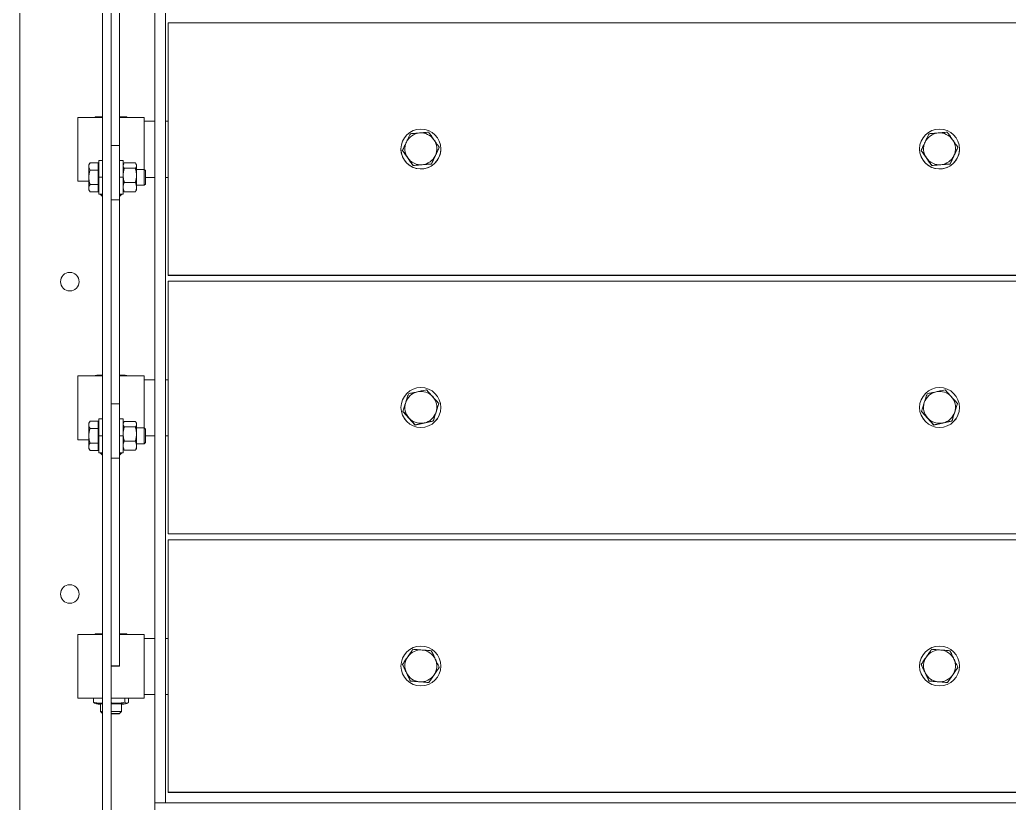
# Model space of a CAD drawing. Header units: millimetres. Extents: x 5983 to 6824, y 1301 to 1895.
# Drawn here: x 6085.5 to 6184.6, y 1701.5 to 1780.1 of the extents above; entities that cross this region are included whole.
import ezdxf

# ---------------------------------------------------------------- set-up
doc = ezdxf.new("R2010")
doc.units = ezdxf.units.MM
doc.linetypes.add('SLD-Sólida', pattern=[0])

msp = doc.modelspace()

# ---------------------------------------------------------------- linework, layer by layer
at = {"linetype": 'SLD-Sólida', "lineweight": 18}
for p, q in [((6085.451, 1820.696), (6085.451, 1686.936)), ((6093.751, 1816.15), (6093.751, 1687.483)), ((6098.998, 1701.543), (6098.998, 1806.09)), ((6100.058, 1701.543), (6100.058, 1806.09)), ((6094.598, 1788.447), (6094.598, 1766.052)), ((6095.445, 1767.483), (6095.445, 1787.975)), ((6100.331, 1779.79), (6100.331, 1754.458)), ((6254.998, 1779.79), (6100.331, 1779.79)), ((6093.751, 1770.29), (6091.265, 1770.29)), ((6091.265, 1763.89), (6091.265, 1770.29)), ((6097.931, 1770.29), (6095.445, 1770.29)), ((6097.931, 1765.07), (6097.931, 1770.29)), ((6098.998, 1769.901), (6097.931, 1769.901)), ((6100.331, 1769.901), (6100.058, 1769.901)), ((6095.445, 1767.483), (6094.598, 1767.483)), ((6095.445, 1762.042), (6095.445, 1767.483)), ((6123.665, 1767.128), (6123.665, 1767.124)), ((6123.824, 1766.971), (6123.824, 1766.981)), ((6124.881, 1765.455), (6123.824, 1766.971)), ((6127.506, 1767.286), (6126.722, 1765.613)), ((6127.506, 1767.286), (6127.506, 1767.296)), ((6127.657, 1766.953), (6127.665, 1767.124)), ((6127.665, 1767.124), (6127.665, 1767.128)), ((6175.665, 1767.128), (6175.665, 1767.124)), ((6175.824, 1766.971), (6175.824, 1766.981)), ((6176.881, 1765.455), (6175.824, 1766.971)), ((6179.506, 1767.286), (6178.722, 1765.613)), ((6179.506, 1767.286), (6179.506, 1767.296)), ((6179.657, 1766.953), (6179.665, 1767.124)), ((6179.665, 1767.124), (6179.665, 1767.128)), ((6092.491, 1765.746), (6092.378, 1765.55)), ((6093.298, 1765.746), (6092.491, 1765.746)), ((6093.298, 1765.014), (6093.298, 1765.746)), ((6093.751, 1765.976), (6093.378, 1765.976)), ((6093.378, 1764.283), (6093.378, 1765.976)), ((6094.598, 1762.514), (6094.598, 1766.052)), ((6095.818, 1765.976), (6095.445, 1765.976)), ((6095.818, 1764.283), (6095.818, 1765.976)), ((6092.378, 1765.55), (6092.378, 1765.38)), ((6092.378, 1765.38), (6092.378, 1764.283)), ((6093.298, 1765.014), (6092.491, 1765.014)), ((6093.365, 1765.443), (6093.298, 1765.51)), ((6093.298, 1763.552), (6093.298, 1765.014)), ((6093.378, 1765.443), (6093.365, 1765.443)), ((6093.365, 1765.443), (6093.365, 1763.123)), ((6095.873, 1765.644), (6095.818, 1765.55)), ((6097.038, 1765.729), (6095.931, 1765.729)), ((6097.038, 1765.198), (6095.931, 1765.198)), ((6097.151, 1765.55), (6097.096, 1765.646)), ((6097.151, 1765.463), (6097.151, 1765.55)), ((6097.151, 1764.475), (6097.151, 1765.463)), ((6097.918, 1765.083), (6097.151, 1765.083)), ((6098.045, 1764.957), (6097.918, 1765.083)), ((6097.918, 1765.083), (6097.918, 1763.483)), ((6098.045, 1764.957), (6098.045, 1763.609)), ((6126.722, 1765.613), (6124.881, 1765.455)), ((6124.881, 1765.455), (6124.881, 1765.466)), ((6126.722, 1765.613), (6126.722, 1765.623)), ((6178.722, 1765.613), (6176.881, 1765.455)), ((6176.881, 1765.455), (6176.881, 1765.466)), ((6178.722, 1765.613), (6178.722, 1765.623)), ((6091.265, 1763.89), (6092.378, 1763.89)), ((6092.378, 1764.283), (6092.378, 1763.186)), ((6093.378, 1762.59), (6093.378, 1764.283)), ((6093.751, 1764.283), (6093.378, 1764.283)), ((6095.818, 1764.283), (6095.445, 1764.283)), ((6095.818, 1762.59), (6095.818, 1764.283)), ((6097.038, 1763.753), (6095.931, 1763.753)), ((6097.151, 1763.295), (6097.151, 1764.475)), ((6098.045, 1764.278), (6098.998, 1764.278)), ((6100.058, 1764.278), (6100.331, 1764.278)), ((6092.378, 1763.186), (6092.378, 1763.016)), ((6092.378, 1763.016), (6092.491, 1762.82)), ((6093.298, 1763.552), (6092.491, 1763.552)), ((6093.298, 1762.82), (6092.491, 1762.82)), ((6093.298, 1762.82), (6093.298, 1763.552)), ((6093.298, 1763.056), (6093.365, 1763.123)), ((6093.365, 1763.123), (6093.378, 1763.123)), ((6095.818, 1763.016), (6095.873, 1762.922)), ((6095.876, 1762.924), (6095.931, 1762.837)), ((6097.038, 1762.837), (6095.931, 1762.837)), ((6097.038, 1762.837), (6097.09, 1762.924)), ((6097.096, 1762.92), (6097.151, 1763.016)), ((6097.151, 1763.483), (6097.918, 1763.483)), ((6097.151, 1763.016), (6097.151, 1763.295)), ((6097.918, 1763.483), (6098.045, 1763.609)), ((6093.378, 1762.59), (6093.751, 1762.59)), ((6093.531, 1762.59), (6093.531, 1762.55)), ((6093.531, 1762.549), (6093.731, 1762.35)), ((6093.751, 1762.351), (6093.737, 1762.351)), ((6093.737, 1762.351), (6093.737, 1762.349)), ((6093.737, 1762.349), (6093.751, 1762.348)), ((6094.598, 1762.514), (6094.598, 1740.119)), ((6095.445, 1762.042), (6094.598, 1762.042)), ((6095.445, 1762.59), (6095.818, 1762.59)), ((6095.465, 1762.35), (6095.445, 1762.351)), ((6095.445, 1762.348), (6095.465, 1762.35)), ((6095.445, 1741.55), (6095.445, 1762.042)), ((6095.465, 1762.35), (6095.665, 1762.549)), ((6095.665, 1762.55), (6095.665, 1762.59)), ((6100.331, 1754.458), (6254.998, 1754.458)), ((6100.331, 1754.45), (6100.331, 1754.458)), ((6100.331, 1754.45), (6254.998, 1754.45)), ((6100.331, 1753.857), (6100.331, 1728.525)), ((6254.998, 1753.857), (6100.331, 1753.857)), ((6093.751, 1744.356), (6091.265, 1744.356)), ((6091.265, 1737.956), (6091.265, 1744.356)), ((6097.931, 1744.356), (6095.445, 1744.356)), ((6097.931, 1739.137), (6097.931, 1744.356)), ((6098.998, 1743.968), (6097.931, 1743.968)), ((6100.331, 1743.968), (6100.058, 1743.968)), ((6095.445, 1741.55), (6094.598, 1741.55)), ((6095.445, 1736.108), (6095.445, 1741.55)), ((6123.665, 1741.195), (6123.665, 1741.191)), ((6127.469, 1741.592), (6126.911, 1739.831)), ((6127.469, 1741.592), (6127.469, 1741.602)), ((6127.665, 1741.191), (6127.665, 1741.195)), ((6175.665, 1741.195), (6175.665, 1741.191)), ((6179.469, 1741.592), (6178.911, 1739.831)), ((6179.469, 1741.592), (6179.469, 1741.602)), ((6179.665, 1741.191), (6179.665, 1741.195)), ((6093.751, 1740.043), (6093.378, 1740.043)), ((6093.378, 1738.35), (6093.378, 1740.043)), ((6094.598, 1736.581), (6094.598, 1740.119)), ((6095.818, 1740.043), (6095.445, 1740.043)), ((6095.818, 1738.35), (6095.818, 1740.043)), ((6123.86, 1740.798), (6123.86, 1740.808)), ((6125.106, 1739.434), (6123.86, 1740.798)), ((6175.86, 1740.798), (6175.86, 1740.808)), ((6177.106, 1739.434), (6175.86, 1740.798)), ((6092.491, 1739.812), (6092.378, 1739.616)), ((6092.378, 1739.616), (6092.378, 1739.447)), ((6092.378, 1739.447), (6092.378, 1738.35)), ((6093.298, 1739.812), (6092.491, 1739.812)), ((6093.298, 1739.081), (6092.491, 1739.081)), ((6093.298, 1739.081), (6093.298, 1739.812)), ((6093.365, 1739.51), (6093.298, 1739.576)), ((6093.298, 1737.618), (6093.298, 1739.081)), ((6093.378, 1739.51), (6093.365, 1739.51)), ((6093.365, 1739.51), (6093.365, 1737.19)), ((6095.873, 1739.711), (6095.818, 1739.616)), ((6097.038, 1739.795), (6095.931, 1739.795)), ((6097.038, 1739.265), (6095.931, 1739.265)), ((6097.151, 1739.616), (6097.096, 1739.712)), ((6097.151, 1739.53), (6097.151, 1739.616)), ((6097.151, 1738.542), (6097.151, 1739.53)), ((6097.918, 1739.15), (6097.151, 1739.15)), ((6098.045, 1739.023), (6097.918, 1739.15)), ((6097.918, 1739.15), (6097.918, 1737.55)), ((6098.045, 1739.023), (6098.045, 1737.676)), ((6126.911, 1739.831), (6125.106, 1739.434)), ((6125.106, 1739.434), (6125.106, 1739.444)), ((6126.911, 1739.831), (6126.911, 1739.841)), ((6178.911, 1739.831), (6177.106, 1739.434)), ((6177.106, 1739.434), (6177.106, 1739.444)), ((6178.911, 1739.831), (6178.911, 1739.841)), ((6092.378, 1738.35), (6092.378, 1737.253)), ((6093.751, 1738.35), (6093.378, 1738.35)), ((6093.378, 1736.656), (6093.378, 1738.35)), ((6095.818, 1738.35), (6095.445, 1738.35)), ((6095.818, 1736.656), (6095.818, 1738.35)), ((6097.151, 1737.362), (6097.151, 1738.542)), ((6098.045, 1738.345), (6098.998, 1738.345)), ((6100.058, 1738.345), (6100.331, 1738.345)), ((6091.265, 1737.956), (6092.378, 1737.956)), ((6092.378, 1737.253), (6092.378, 1737.083)), ((6092.378, 1737.083), (6092.491, 1736.887)), ((6093.298, 1737.618), (6092.491, 1737.618)), ((6093.298, 1736.887), (6093.298, 1737.618)), ((6093.298, 1737.123), (6093.365, 1737.19)), ((6093.365, 1737.19), (6093.378, 1737.19)), ((6095.818, 1737.083), (6095.873, 1736.989)), ((6095.876, 1736.99), (6095.931, 1736.904)), ((6097.038, 1737.819), (6095.931, 1737.819)), ((6097.038, 1736.904), (6097.09, 1736.99)), ((6097.096, 1736.987), (6097.151, 1737.083)), ((6097.151, 1737.55), (6097.918, 1737.55)), ((6097.151, 1737.083), (6097.151, 1737.362)), ((6097.918, 1737.55), (6098.045, 1737.676)), ((6093.298, 1736.887), (6092.491, 1736.887)), ((6093.378, 1736.656), (6093.751, 1736.656)), ((6093.531, 1736.656), (6093.531, 1736.616)), ((6093.531, 1736.616), (6093.731, 1736.416)), ((6093.751, 1736.418), (6093.737, 1736.417)), ((6093.737, 1736.417), (6093.737, 1736.415)), ((6093.737, 1736.415), (6093.751, 1736.414)), ((6094.598, 1736.581), (6094.598, 1687.483)), ((6095.445, 1736.108), (6094.598, 1736.108)), ((6095.445, 1736.656), (6095.818, 1736.656)), ((6095.465, 1736.416), (6095.445, 1736.418)), ((6095.445, 1736.414), (6095.465, 1736.416)), ((6095.445, 1715.266), (6095.445, 1736.108)), ((6095.465, 1736.416), (6095.665, 1736.616)), ((6095.665, 1736.616), (6095.665, 1736.656)), ((6097.038, 1736.904), (6095.931, 1736.904)), ((6100.331, 1728.525), (6254.998, 1728.525)), ((6100.331, 1728.517), (6100.331, 1728.525)), ((6100.331, 1728.517), (6254.998, 1728.517)), ((6100.331, 1727.924), (6100.331, 1702.592)), ((6254.998, 1727.924), (6100.331, 1727.924)), ((6093.751, 1718.423), (6091.265, 1718.423)), ((6091.265, 1712.023), (6091.265, 1718.423)), ((6097.931, 1718.423), (6095.445, 1718.423)), ((6097.931, 1712.023), (6097.931, 1718.423)), ((6098.998, 1718.034), (6097.931, 1718.034)), ((6100.331, 1718.034), (6100.058, 1718.034)), ((6095.445, 1715.266), (6094.598, 1715.266)), ((6095.445, 1715.253), (6094.598, 1715.253)), ((6095.445, 1715.253), (6095.445, 1715.266)), ((6123.665, 1715.261), (6123.665, 1715.258)), ((6123.823, 1715.406), (6123.823, 1715.416)), ((6124.619, 1713.739), (6123.823, 1715.406)), ((6127.665, 1715.258), (6127.665, 1715.261)), ((6175.665, 1715.261), (6175.665, 1715.258)), ((6175.823, 1715.406), (6175.823, 1715.416)), ((6176.619, 1713.739), (6175.823, 1715.406)), ((6179.665, 1715.258), (6179.665, 1715.261)), ((6127.507, 1715.117), (6126.461, 1713.594)), ((6127.507, 1715.117), (6127.507, 1715.127)), ((6179.507, 1715.117), (6178.461, 1713.594)), ((6179.507, 1715.117), (6179.507, 1715.127)), ((6124.619, 1713.739), (6124.619, 1713.749)), ((6126.461, 1713.594), (6124.619, 1713.739)), ((6126.461, 1713.594), (6126.461, 1713.605)), ((6176.619, 1713.739), (6176.619, 1713.749)), ((6178.461, 1713.594), (6176.619, 1713.739)), ((6178.461, 1713.594), (6178.461, 1713.605)), ((6097.931, 1712.412), (6098.998, 1712.412)), ((6100.058, 1712.412), (6100.331, 1712.412)), ((6091.265, 1712.023), (6093.751, 1712.023)), ((6092.855, 1712.023), (6092.855, 1711.62)), ((6092.977, 1711.522), (6093.141, 1711.456)), ((6093.142, 1711.457), (6093.175, 1711.459)), ((6093.155, 1711.454), (6093.142, 1711.457)), ((6093.215, 1711.452), (6093.155, 1711.454)), ((6093.175, 1711.459), (6093.254, 1711.462)), ((6093.32, 1711.45), (6093.215, 1711.452)), ((6093.254, 1711.462), (6093.376, 1711.464)), ((6093.465, 1711.448), (6093.32, 1711.45)), ((6093.376, 1711.464), (6093.538, 1711.466)), ((6093.531, 1711.447), (6093.465, 1711.448)), ((6093.531, 1711.456), (6093.531, 1710.683)), ((6093.538, 1711.466), (6093.733, 1711.467)), ((6093.733, 1711.467), (6093.751, 1711.467)), ((6094.598, 1712.023), (6097.931, 1712.023)), ((6094.598, 1711.47), (6094.719, 1711.47)), ((6094.719, 1711.47), (6094.976, 1711.47)), ((6094.976, 1711.47), (6095.221, 1711.469)), ((6095.221, 1711.469), (6095.447, 1711.467)), ((6095.447, 1711.467), (6095.644, 1711.466)), ((6095.644, 1711.466), (6095.809, 1711.464)), ((6095.665, 1710.683), (6095.665, 1711.456)), ((6095.744, 1711.448), (6095.665, 1711.447)), ((6095.886, 1711.45), (6095.744, 1711.448)), ((6095.809, 1711.464), (6095.934, 1711.462)), ((6095.987, 1711.452), (6095.886, 1711.45)), ((6095.934, 1711.462), (6096.017, 1711.459)), ((6096.044, 1711.454), (6095.987, 1711.452)), ((6095.999, 1712.023), (6095.999, 1711.625)), ((6096.017, 1711.459), (6096.054, 1711.457)), ((6096.054, 1711.457), (6096.044, 1711.454)), ((6096.055, 1711.456), (6096.234, 1711.528)), ((6096.342, 1712.023), (6096.342, 1711.608)), ((6093.531, 1710.683), (6093.731, 1710.483)), ((6093.751, 1710.485), (6093.737, 1710.484)), ((6093.737, 1710.484), (6093.737, 1710.482)), ((6093.737, 1710.482), (6093.751, 1710.481)), ((6094.749, 1710.491), (6094.598, 1710.491)), ((6094.598, 1710.475), (6094.749, 1710.475)), ((6094.941, 1710.49), (6094.749, 1710.491)), ((6094.749, 1710.475), (6094.941, 1710.475)), ((6095.116, 1710.49), (6094.941, 1710.49)), ((6094.941, 1710.475), (6095.116, 1710.476)), ((6095.262, 1710.488), (6095.116, 1710.49)), ((6095.116, 1710.476), (6095.262, 1710.478)), ((6095.373, 1710.487), (6095.262, 1710.488)), ((6095.262, 1710.478), (6095.373, 1710.479)), ((6095.441, 1710.485), (6095.373, 1710.487)), ((6095.373, 1710.479), (6095.441, 1710.481)), ((6095.465, 1710.483), (6095.441, 1710.485)), ((6095.441, 1710.481), (6095.465, 1710.483)), ((6095.465, 1710.483), (6095.665, 1710.683)), ((6100.331, 1702.592), (6254.998, 1702.592)), ((6100.331, 1702.584), (6100.331, 1702.592)), ((6100.331, 1702.584), (6254.998, 1702.584)), ((6256.331, 1701.543), (6098.998, 1701.543)), ((6098.998, 1701.543), (6098.998, 1700.483)), ((6098.998, 1701.543), (6100.058, 1701.543))]:
    msp.add_line(p, q, dxfattribs=at)
for centre, radius in [((6125.665, 1767.128), 2), ((6177.665, 1767.128), 2), ((6090.465, 1753.816), 0.933), ((6125.665, 1741.195), 2), ((6177.665, 1741.195), 2), ((6090.465, 1722.483), 0.933), ((6125.665, 1715.261), 2), ((6177.665, 1715.261), 2)]:
    msp.add_circle(centre, radius, dxfattribs=at)
for centre, radius, start, end in [((6093.635, 1755.16), 15.203, 89.56, 92.3998), ((6095.562, 1755.16), 15.203, 87.6002, 90.44), ((6125.665, 1767.14), 1.6, 94.89363, 154.89276), ((6125.665, 1767.14), 1.6, 34.89621, 94.89459), ((6177.665, 1767.14), 1.6, 94.89363, 154.89276), ((6177.665, 1767.14), 1.6, 34.89621, 94.89459), ((6125.665, 1767.14), 1.6, 154.89338, 214.89587), ((6125.665, 1767.14), 1.6, 334.89338, 34.89587), ((6177.665, 1767.14), 1.6, 154.89338, 214.89587), ((6177.665, 1767.14), 1.6, 334.89338, 34.89587), ((6125.665, 1767.124), 2, 180.0022, 355.09498), ((6177.665, 1767.124), 2, 180.0022, 355.09498), ((6125.665, 1767.14), 1.6, 214.89621, 274.89459), ((6125.665, 1767.14), 1.6, 274.89363, 334.89276), ((6177.665, 1767.14), 1.6, 214.89621, 274.89459), ((6177.665, 1767.14), 1.6, 274.89363, 334.89276), ((6093.702, 1760.426), 2.13, 88.66825, 94.58897), ((6095.484, 1760.073), 2.483, 85.83231, 90.91048), ((6093.635, 1729.226), 15.203, 89.56, 92.3998), ((6095.562, 1729.226), 15.203, 87.6002, 90.44), ((6125.665, 1741.206), 1.6, 102.40148, 162.40125), ((6125.665, 1741.206), 1.6, 42.40442, 102.40236), ((6125.665, 1741.206), 1.6, 342.40204, 42.40433), ((6177.665, 1741.206), 1.6, 102.40148, 162.40125), ((6177.665, 1741.206), 1.6, 42.40442, 102.40236), ((6177.665, 1741.206), 1.6, 342.40204, 42.40433), ((6125.665, 1741.191), 2, 180.002, 359.998), ((6125.665, 1741.206), 1.6, 162.40204, 222.40433), ((6177.665, 1741.191), 2, 180.002, 359.998), ((6177.665, 1741.206), 1.6, 162.40204, 222.40433), ((6125.665, 1741.207), 1.6, 222.40442, 282.40236), ((6125.665, 1741.207), 1.6, 282.40148, 342.40125), ((6177.665, 1741.207), 1.6, 222.40442, 282.40236), ((6177.665, 1741.207), 1.6, 282.40148, 342.40125), ((6093.702, 1734.493), 2.13, 88.66825, 94.58897), ((6095.484, 1734.139), 2.483, 85.83231, 90.91048), ((6093.635, 1703.293), 15.203, 89.56, 92.3998), ((6095.562, 1703.293), 15.203, 87.6002, 90.44), ((6125.665, 1715.273), 1.6, 145.51324, 205.51573), ((6125.665, 1715.273), 1.6, 85.51447, 145.51289), ((6125.665, 1715.273), 1.6, 25.51634, 85.51543), ((6177.665, 1715.273), 1.6, 145.51324, 205.51573), ((6177.665, 1715.273), 1.6, 85.51447, 145.51289), ((6177.665, 1715.273), 1.6, 25.51634, 85.51543), ((6125.665, 1715.258), 2, 180.002, 359.998), ((6125.665, 1715.273), 1.6, 325.51324, 25.51573), ((6177.665, 1715.258), 2, 180.002, 359.998), ((6177.665, 1715.273), 1.6, 325.51324, 25.51573), ((6125.665, 1715.273), 1.6, 205.51634, 265.51543), ((6125.665, 1715.273), 1.6, 265.51447, 325.51289), ((6177.665, 1715.273), 1.6, 205.51634, 265.51543), ((6177.665, 1715.273), 1.6, 265.51447, 325.51289), ((6093.754, 1707.39), 4.072, 90.03037, 93.1268), ((6094.864, 1683.031), 28.436, 88.38671, 90.53602), ((6093.702, 1708.559), 2.13, 88.66825, 94.58897), ((6094.889, 1685.374), 25.321, 88.24412, 90.65796)]:
    msp.add_arc(centre, radius, start, end, dxfattribs=at)
for points, knots in [([(6092.998, 1770.349), (6092.998, 1770.346), (6092.998, 1770.342), (6092.998, 1770.297), (6092.998, 1770.29)], [0, 0, 0, 0, 0.843158, 1, 1, 1, 1]), ([(6093.289, 1770.29), (6093.346, 1770.306), (6093.497, 1770.35), (6093.654, 1770.355), (6093.751, 1770.358)], [0, 0, 0, 0, 0.373753, 1, 1, 1, 1]), ([(6095.445, 1770.357), (6095.575, 1770.352), (6095.737, 1770.345), (6095.895, 1770.299), (6095.927, 1770.29)], [0, 0, 0, 0, 0.797286, 1, 1, 1, 1]), ([(6096.198, 1770.29), (6096.198, 1770.303), (6096.198, 1770.344), (6096.198, 1770.346), (6096.198, 1770.348)], [0, 0, 0, 0, 0.328033, 1, 1, 1, 1]), ([(6125.528, 1768.734), (6125.361, 1768.72), (6125.049, 1768.693), (6124.748, 1768.666), (6124.608, 1768.654)], [0, 0, 0, 0, 0.5352597, 1, 1, 1, 1]), ([(6126.449, 1768.811), (6126.273, 1768.797), (6125.97, 1768.772), (6125.659, 1768.745), (6125.528, 1768.734)], [0, 0, 0, 0, 0.581944, 1, 1, 1, 1]), ([(6126.977, 1768.055), (6126.881, 1768.192), (6126.702, 1768.449), (6126.529, 1768.696), (6126.449, 1768.811)], [0, 0, 0, 0, 0.53526, 1, 1, 1, 1]), ([(6177.528, 1768.734), (6177.361, 1768.72), (6177.049, 1768.693), (6176.748, 1768.666), (6176.608, 1768.654)], [0, 0, 0, 0, 0.53526, 1, 1, 1, 1]), ([(6178.449, 1768.811), (6178.273, 1768.797), (6177.97, 1768.772), (6177.659, 1768.745), (6177.528, 1768.734)], [0, 0, 0, 0, 0.581944, 1, 1, 1, 1]), ([(6178.977, 1768.055), (6178.881, 1768.192), (6178.702, 1768.449), (6178.529, 1768.696), (6178.449, 1768.811)], [0, 0, 0, 0, 0.5352597, 1, 1, 1, 1]), ([(6124.216, 1767.819), (6124.145, 1767.667), (6124.012, 1767.383), (6123.884, 1767.109), (6123.824, 1766.981)], [0, 0, 0, 0, 0.53526, 1, 1, 1, 1]), ([(6124.608, 1768.654), (6124.533, 1768.494), (6124.404, 1768.22), (6124.271, 1767.937), (6124.216, 1767.819)], [0, 0, 0, 0, 0.581944, 1, 1, 1, 1]), ([(6127.506, 1767.296), (6127.405, 1767.441), (6127.231, 1767.691), (6127.052, 1767.948), (6126.977, 1768.055)], [0, 0, 0, 0, 0.581944, 1, 1, 1, 1]), ([(6176.216, 1767.819), (6176.145, 1767.667), (6176.012, 1767.383), (6175.884, 1767.109), (6175.824, 1766.981)], [0, 0, 0, 0, 0.53526, 1, 1, 1, 1]), ([(6176.608, 1768.654), (6176.533, 1768.494), (6176.404, 1768.22), (6176.271, 1767.937), (6176.216, 1767.819)], [0, 0, 0, 0, 0.581944, 1, 1, 1, 1]), ([(6179.506, 1767.296), (6179.405, 1767.441), (6179.231, 1767.691), (6179.052, 1767.948), (6178.977, 1768.055)], [0, 0, 0, 0, 0.581944, 1, 1, 1, 1]), ([(6123.824, 1766.981), (6123.925, 1766.836), (6124.099, 1766.588), (6124.278, 1766.332), (6124.352, 1766.225)], [0, 0, 0, 0, 0.581944, 1, 1, 1, 1]), ([(6127.114, 1766.461), (6127.185, 1766.613), (6127.318, 1766.896), (6127.446, 1767.169), (6127.506, 1767.296)], [0, 0, 0, 0, 0.53526, 1, 1, 1, 1]), ([(6175.824, 1766.981), (6175.925, 1766.836), (6176.099, 1766.588), (6176.278, 1766.332), (6176.352, 1766.225)], [0, 0, 0, 0, 0.581944, 1, 1, 1, 1]), ([(6179.114, 1766.461), (6179.185, 1766.613), (6179.318, 1766.896), (6179.446, 1767.169), (6179.506, 1767.296)], [0, 0, 0, 0, 0.53526, 1, 1, 1, 1]), ([(6092.378, 1765.38), (6092.385, 1765.446), (6092.397, 1765.57), (6092.461, 1765.69), (6092.491, 1765.746)], [0, 0, 0, 0, 0.53526, 1, 1, 1, 1]), ([(6124.352, 1766.225), (6124.448, 1766.087), (6124.627, 1765.83), (6124.8, 1765.581), (6124.881, 1765.466)], [0, 0, 0, 0, 0.53526, 1, 1, 1, 1]), ([(6126.722, 1765.623), (6126.797, 1765.783), (6126.925, 1766.059), (6127.058, 1766.342), (6127.114, 1766.461)], [0, 0, 0, 0, 0.581944, 1, 1, 1, 1]), ([(6176.352, 1766.225), (6176.448, 1766.087), (6176.627, 1765.83), (6176.8, 1765.581), (6176.881, 1765.466)], [0, 0, 0, 0, 0.5352597, 1, 1, 1, 1]), ([(6178.722, 1765.623), (6178.797, 1765.783), (6178.925, 1766.059), (6179.058, 1766.342), (6179.114, 1766.461)], [0, 0, 0, 0, 0.581944, 1, 1, 1, 1]), ([(6092.491, 1765.014), (6092.455, 1765.084), (6092.392, 1765.204), (6092.382, 1765.328), (6092.378, 1765.38)], [0, 0, 0, 0, 0.581944, 1, 1, 1, 1]), ([(6092.378, 1764.283), (6092.385, 1764.416), (6092.397, 1764.663), (6092.461, 1764.903), (6092.491, 1765.014)], [0, 0, 0, 0, 0.53526, 1, 1, 1, 1]), ([(6095.818, 1765.463), (6095.825, 1765.512), (6095.837, 1765.601), (6095.901, 1765.688), (6095.931, 1765.729)], [0, 0, 0, 0, 0.53526, 1, 1, 1, 1]), ([(6095.931, 1765.198), (6095.895, 1765.249), (6095.832, 1765.336), (6095.822, 1765.426), (6095.818, 1765.463)], [0, 0, 0, 0, 0.581944, 1, 1, 1, 1]), ([(6095.818, 1764.475), (6095.825, 1764.606), (6095.837, 1764.851), (6095.901, 1765.088), (6095.931, 1765.198)], [0, 0, 0, 0, 0.53526, 1, 1, 1, 1]), ([(6097.038, 1765.729), (6097.075, 1765.678), (6097.138, 1765.591), (6097.147, 1765.501), (6097.151, 1765.463)], [0, 0, 0, 0, 0.581944, 1, 1, 1, 1]), ([(6097.151, 1765.463), (6097.145, 1765.415), (6097.132, 1765.325), (6097.068, 1765.239), (6097.038, 1765.198)], [0, 0, 0, 0, 0.53526, 1, 1, 1, 1]), ([(6097.038, 1765.198), (6097.075, 1765.06), (6097.138, 1764.823), (6097.147, 1764.578), (6097.151, 1764.475)], [0, 0, 0, 0, 0.581944, 1, 1, 1, 1]), ([(6124.881, 1765.466), (6125.057, 1765.481), (6125.359, 1765.508), (6125.671, 1765.535), (6125.801, 1765.546)], [0, 0, 0, 0, 0.581944, 1, 1, 1, 1]), ([(6125.801, 1765.546), (6125.968, 1765.56), (6126.28, 1765.586), (6126.582, 1765.612), (6126.722, 1765.623)], [0, 0, 0, 0, 0.5352597, 1, 1, 1, 1]), ([(6176.881, 1765.466), (6177.057, 1765.481), (6177.359, 1765.508), (6177.671, 1765.535), (6177.801, 1765.546)], [0, 0, 0, 0, 0.581944, 1, 1, 1, 1]), ([(6177.801, 1765.546), (6177.968, 1765.56), (6178.28, 1765.586), (6178.582, 1765.612), (6178.722, 1765.623)], [0, 0, 0, 0, 0.5352597, 1, 1, 1, 1]), ([(6092.491, 1763.552), (6092.455, 1763.691), (6092.392, 1763.932), (6092.382, 1764.179), (6092.378, 1764.283)], [0, 0, 0, 0, 0.581944, 1, 1, 1, 1]), ([(6095.931, 1763.753), (6095.895, 1763.891), (6095.832, 1764.128), (6095.822, 1764.373), (6095.818, 1764.475)], [0, 0, 0, 0, 0.581944, 1, 1, 1, 1]), ([(6095.818, 1763.295), (6095.825, 1763.378), (6095.837, 1763.533), (6095.901, 1763.683), (6095.931, 1763.753)], [0, 0, 0, 0, 0.53526, 1, 1, 1, 1]), ([(6097.151, 1764.475), (6097.145, 1764.344), (6097.132, 1764.099), (6097.068, 1763.863), (6097.038, 1763.753)], [0, 0, 0, 0, 0.53526, 1, 1, 1, 1]), ([(6097.038, 1763.753), (6097.075, 1763.665), (6097.138, 1763.515), (6097.147, 1763.36), (6097.151, 1763.295)], [0, 0, 0, 0, 0.581944, 1, 1, 1, 1]), ([(6092.378, 1763.186), (6092.385, 1763.252), (6092.397, 1763.376), (6092.461, 1763.496), (6092.491, 1763.552)], [0, 0, 0, 0, 0.53526, 1, 1, 1, 1]), ([(6092.491, 1762.82), (6092.455, 1762.89), (6092.392, 1763.01), (6092.382, 1763.134), (6092.378, 1763.186)], [0, 0, 0, 0, 0.581944, 1, 1, 1, 1]), ([(6095.931, 1762.837), (6095.895, 1762.925), (6095.832, 1763.075), (6095.822, 1763.23), (6095.818, 1763.295)], [0, 0, 0, 0, 0.581944, 1, 1, 1, 1]), ([(6097.151, 1763.295), (6097.145, 1763.212), (6097.132, 1763.057), (6097.068, 1762.907), (6097.038, 1762.837)], [0, 0, 0, 0, 0.53526, 1, 1, 1, 1]), ([(6092.998, 1744.416), (6092.998, 1744.413), (6092.998, 1744.409), (6092.998, 1744.363), (6092.998, 1744.356)], [0, 0, 0, 0, 0.843158, 1, 1, 1, 1]), ([(6093.289, 1744.356), (6093.346, 1744.373), (6093.497, 1744.416), (6093.654, 1744.422), (6093.751, 1744.425)], [0, 0, 0, 0, 0.373753, 1, 1, 1, 1]), ([(6095.445, 1744.424), (6095.575, 1744.419), (6095.737, 1744.412), (6095.895, 1744.366), (6095.927, 1744.356)], [0, 0, 0, 0, 0.797286, 1, 1, 1, 1]), ([(6096.198, 1744.356), (6096.198, 1744.37), (6096.198, 1744.411), (6096.198, 1744.413), (6096.198, 1744.414)], [0, 0, 0, 0, 0.328033, 1, 1, 1, 1]), ([(6126.223, 1742.966), (6126.051, 1742.929), (6125.755, 1742.864), (6125.449, 1742.797), (6125.321, 1742.769)], [0, 0, 0, 0, 0.581944, 1, 1, 1, 1]), ([(6126.846, 1742.285), (6126.733, 1742.409), (6126.522, 1742.64), (6126.318, 1742.863), (6126.223, 1742.966)], [0, 0, 0, 0, 0.53526, 1, 1, 1, 1]), ([(6178.223, 1742.966), (6178.051, 1742.929), (6177.755, 1742.864), (6177.449, 1742.797), (6177.321, 1742.769)], [0, 0, 0, 0, 0.581944, 1, 1, 1, 1]), ([(6178.846, 1742.285), (6178.733, 1742.409), (6178.522, 1742.64), (6178.318, 1742.863), (6178.223, 1742.966)], [0, 0, 0, 0, 0.53526, 1, 1, 1, 1]), ([(6124.419, 1742.569), (6124.366, 1742.401), (6124.274, 1742.113), (6124.179, 1741.815), (6124.14, 1741.69)], [0, 0, 0, 0, 0.581944, 1, 1, 1, 1]), ([(6125.321, 1742.769), (6125.157, 1742.733), (6124.852, 1742.666), (6124.556, 1742.6), (6124.419, 1742.569)], [0, 0, 0, 0, 0.53526, 1, 1, 1, 1]), ([(6127.469, 1741.602), (6127.35, 1741.733), (6127.146, 1741.958), (6126.934, 1742.189), (6126.846, 1742.285)], [0, 0, 0, 0, 0.581944, 1, 1, 1, 1]), ([(6176.419, 1742.569), (6176.366, 1742.401), (6176.274, 1742.113), (6176.179, 1741.815), (6176.14, 1741.69)], [0, 0, 0, 0, 0.581944, 1, 1, 1, 1]), ([(6177.321, 1742.769), (6177.157, 1742.733), (6176.852, 1742.666), (6176.556, 1742.6), (6176.419, 1742.569)], [0, 0, 0, 0, 0.53526, 1, 1, 1, 1]), ([(6179.469, 1741.602), (6179.35, 1741.733), (6179.146, 1741.958), (6178.934, 1742.189), (6178.846, 1742.285)], [0, 0, 0, 0, 0.581944, 1, 1, 1, 1]), ([(6124.14, 1741.69), (6124.089, 1741.53), (6123.994, 1741.232), (6123.903, 1740.943), (6123.86, 1740.808)], [0, 0, 0, 0, 0.53526, 1, 1, 1, 1]), ([(6127.19, 1740.723), (6127.241, 1740.882), (6127.335, 1741.181), (6127.427, 1741.468), (6127.469, 1741.602)], [0, 0, 0, 0, 0.53526, 1, 1, 1, 1]), ([(6176.14, 1741.69), (6176.089, 1741.53), (6175.994, 1741.232), (6175.903, 1740.943), (6175.86, 1740.808)], [0, 0, 0, 0, 0.53526, 1, 1, 1, 1]), ([(6179.19, 1740.723), (6179.241, 1740.882), (6179.335, 1741.181), (6179.427, 1741.468), (6179.469, 1741.602)], [0, 0, 0, 0, 0.53526, 1, 1, 1, 1]), ([(6123.86, 1740.808), (6123.979, 1740.678), (6124.184, 1740.455), (6124.395, 1740.224), (6124.483, 1740.128)], [0, 0, 0, 0, 0.581944, 1, 1, 1, 1]), ([(6124.483, 1740.128), (6124.596, 1740.004), (6124.807, 1739.773), (6125.011, 1739.548), (6125.106, 1739.444)], [0, 0, 0, 0, 0.53526, 1, 1, 1, 1]), ([(6126.911, 1739.841), (6126.964, 1740.01), (6127.056, 1740.3), (6127.15, 1740.598), (6127.19, 1740.723)], [0, 0, 0, 0, 0.581944, 1, 1, 1, 1]), ([(6175.86, 1740.808), (6175.979, 1740.678), (6176.184, 1740.455), (6176.395, 1740.224), (6176.483, 1740.128)], [0, 0, 0, 0, 0.581944, 1, 1, 1, 1]), ([(6176.483, 1740.128), (6176.596, 1740.004), (6176.807, 1739.773), (6177.011, 1739.548), (6177.106, 1739.444)], [0, 0, 0, 0, 0.53526, 1, 1, 1, 1]), ([(6178.911, 1739.841), (6178.964, 1740.01), (6179.056, 1740.3), (6179.15, 1740.598), (6179.19, 1740.723)], [0, 0, 0, 0, 0.581944, 1, 1, 1, 1]), ([(6092.378, 1739.447), (6092.385, 1739.513), (6092.397, 1739.637), (6092.461, 1739.757), (6092.491, 1739.812)], [0, 0, 0, 0, 0.53526, 1, 1, 1, 1]), ([(6092.491, 1739.081), (6092.455, 1739.151), (6092.392, 1739.271), (6092.382, 1739.395), (6092.378, 1739.447)], [0, 0, 0, 0, 0.581944, 1, 1, 1, 1]), ([(6092.378, 1738.35), (6092.385, 1738.482), (6092.397, 1738.73), (6092.461, 1738.97), (6092.491, 1739.081)], [0, 0, 0, 0, 0.53526, 1, 1, 1, 1]), ([(6095.818, 1739.53), (6095.825, 1739.578), (6095.837, 1739.668), (6095.901, 1739.755), (6095.931, 1739.795)], [0, 0, 0, 0, 0.53526, 1, 1, 1, 1]), ([(6095.931, 1739.265), (6095.895, 1739.316), (6095.832, 1739.403), (6095.822, 1739.493), (6095.818, 1739.53)], [0, 0, 0, 0, 0.581944, 1, 1, 1, 1]), ([(6095.818, 1738.542), (6095.825, 1738.673), (6095.837, 1738.918), (6095.901, 1739.155), (6095.931, 1739.265)], [0, 0, 0, 0, 0.53526, 1, 1, 1, 1]), ([(6097.038, 1739.795), (6097.075, 1739.745), (6097.138, 1739.657), (6097.147, 1739.568), (6097.151, 1739.53)], [0, 0, 0, 0, 0.581944, 1, 1, 1, 1]), ([(6097.151, 1739.53), (6097.145, 1739.482), (6097.132, 1739.392), (6097.068, 1739.305), (6097.038, 1739.265)], [0, 0, 0, 0, 0.53526, 1, 1, 1, 1]), ([(6097.038, 1739.265), (6097.075, 1739.127), (6097.138, 1738.889), (6097.147, 1738.644), (6097.151, 1738.542)], [0, 0, 0, 0, 0.581944, 1, 1, 1, 1]), ([(6125.106, 1739.444), (6125.279, 1739.482), (6125.575, 1739.548), (6125.881, 1739.616), (6126.008, 1739.644)], [0, 0, 0, 0, 0.581944, 1, 1, 1, 1]), ([(6126.008, 1739.644), (6126.172, 1739.68), (6126.478, 1739.747), (6126.773, 1739.811), (6126.911, 1739.841)], [0, 0, 0, 0, 0.53526, 1, 1, 1, 1]), ([(6177.106, 1739.444), (6177.279, 1739.482), (6177.575, 1739.548), (6177.881, 1739.616), (6178.008, 1739.644)], [0, 0, 0, 0, 0.581944, 1, 1, 1, 1]), ([(6178.008, 1739.644), (6178.172, 1739.68), (6178.478, 1739.747), (6178.773, 1739.811), (6178.911, 1739.841)], [0, 0, 0, 0, 0.53526, 1, 1, 1, 1]), ([(6092.491, 1737.618), (6092.455, 1737.758), (6092.392, 1737.998), (6092.382, 1738.246), (6092.378, 1738.35)], [0, 0, 0, 0, 0.581944, 1, 1, 1, 1]), ([(6095.931, 1737.819), (6095.895, 1737.957), (6095.832, 1738.195), (6095.822, 1738.44), (6095.818, 1738.542)], [0, 0, 0, 0, 0.581944, 1, 1, 1, 1]), ([(6097.151, 1738.542), (6097.145, 1738.411), (6097.132, 1738.166), (6097.068, 1737.929), (6097.038, 1737.819)], [0, 0, 0, 0, 0.53526, 1, 1, 1, 1]), ([(6092.378, 1737.253), (6092.385, 1737.319), (6092.397, 1737.443), (6092.461, 1737.563), (6092.491, 1737.618)], [0, 0, 0, 0, 0.53526, 1, 1, 1, 1]), ([(6092.491, 1736.887), (6092.455, 1736.957), (6092.392, 1737.077), (6092.382, 1737.201), (6092.378, 1737.253)], [0, 0, 0, 0, 0.581944, 1, 1, 1, 1]), ([(6095.818, 1737.362), (6095.825, 1737.445), (6095.837, 1737.6), (6095.901, 1737.75), (6095.931, 1737.819)], [0, 0, 0, 0, 0.53526, 1, 1, 1, 1]), ([(6095.931, 1736.904), (6095.895, 1736.991), (6095.832, 1737.142), (6095.822, 1737.297), (6095.818, 1737.362)], [0, 0, 0, 0, 0.581944, 1, 1, 1, 1]), ([(6097.038, 1737.819), (6097.075, 1737.732), (6097.138, 1737.581), (6097.147, 1737.426), (6097.151, 1737.362)], [0, 0, 0, 0, 0.581944, 1, 1, 1, 1]), ([(6097.151, 1737.362), (6097.145, 1737.279), (6097.132, 1737.124), (6097.068, 1736.974), (6097.038, 1736.904)], [0, 0, 0, 0, 0.53526, 1, 1, 1, 1]), ([(6092.998, 1718.483), (6092.998, 1718.479), (6092.998, 1718.475), (6092.998, 1718.43), (6092.998, 1718.423)], [0, 0, 0, 0, 0.843158, 1, 1, 1, 1]), ([(6093.289, 1718.423), (6093.346, 1718.439), (6093.497, 1718.483), (6093.654, 1718.488), (6093.751, 1718.492)], [0, 0, 0, 0, 0.373753, 1, 1, 1, 1]), ([(6095.445, 1718.491), (6095.575, 1718.485), (6095.737, 1718.478), (6095.895, 1718.432), (6095.927, 1718.423)], [0, 0, 0, 0, 0.797286, 1, 1, 1, 1]), ([(6096.198, 1718.423), (6096.198, 1718.436), (6096.198, 1718.477), (6096.198, 1718.48), (6096.198, 1718.481)], [0, 0, 0, 0, 0.328033, 1, 1, 1, 1]), ([(6124.346, 1716.179), (6124.251, 1716.041), (6124.074, 1715.783), (6123.903, 1715.533), (6123.823, 1715.416)], [0, 0, 0, 0, 0.5352597, 1, 1, 1, 1]), ([(6124.869, 1716.939), (6124.769, 1716.794), (6124.597, 1716.545), (6124.42, 1716.287), (6124.346, 1716.179)], [0, 0, 0, 0, 0.581944, 1, 1, 1, 1]), ([(6125.79, 1716.868), (6125.623, 1716.881), (6125.311, 1716.906), (6125.009, 1716.928), (6124.869, 1716.939)], [0, 0, 0, 0, 0.5352597, 1, 1, 1, 1]), ([(6126.711, 1716.795), (6126.535, 1716.809), (6126.232, 1716.833), (6125.92, 1716.858), (6125.79, 1716.868)], [0, 0, 0, 0, 0.581944, 1, 1, 1, 1]), ([(6127.109, 1715.962), (6127.037, 1716.113), (6126.902, 1716.396), (6126.771, 1716.668), (6126.711, 1716.795)], [0, 0, 0, 0, 0.53526, 1, 1, 1, 1]), ([(6176.346, 1716.179), (6176.251, 1716.041), (6176.074, 1715.783), (6175.903, 1715.533), (6175.823, 1715.416)], [0, 0, 0, 0, 0.53526, 1, 1, 1, 1]), ([(6176.869, 1716.939), (6176.769, 1716.794), (6176.597, 1716.545), (6176.42, 1716.287), (6176.346, 1716.179)], [0, 0, 0, 0, 0.581944, 1, 1, 1, 1]), ([(6177.79, 1716.868), (6177.623, 1716.881), (6177.311, 1716.906), (6177.009, 1716.928), (6176.869, 1716.939)], [0, 0, 0, 0, 0.53526, 1, 1, 1, 1]), ([(6178.711, 1716.795), (6178.535, 1716.809), (6178.232, 1716.833), (6177.92, 1716.858), (6177.79, 1716.868)], [0, 0, 0, 0, 0.581944, 1, 1, 1, 1]), ([(6179.109, 1715.962), (6179.037, 1716.113), (6178.902, 1716.396), (6178.771, 1716.668), (6178.711, 1716.795)], [0, 0, 0, 0, 0.5352597, 1, 1, 1, 1]), ([(6123.823, 1715.416), (6123.899, 1715.257), (6124.03, 1714.984), (6124.164, 1714.702), (6124.221, 1714.584)], [0, 0, 0, 0, 0.581944, 1, 1, 1, 1]), ([(6127.507, 1715.127), (6127.431, 1715.287), (6127.3, 1715.562), (6127.165, 1715.844), (6127.109, 1715.962)], [0, 0, 0, 0, 0.581944, 1, 1, 1, 1]), ([(6175.823, 1715.416), (6175.899, 1715.257), (6176.03, 1714.984), (6176.164, 1714.702), (6176.221, 1714.584)], [0, 0, 0, 0, 0.581944, 1, 1, 1, 1]), ([(6179.507, 1715.127), (6179.431, 1715.287), (6179.3, 1715.562), (6179.165, 1715.844), (6179.109, 1715.962)], [0, 0, 0, 0, 0.581944, 1, 1, 1, 1]), ([(6124.221, 1714.584), (6124.293, 1714.433), (6124.428, 1714.15), (6124.558, 1713.876), (6124.619, 1713.749)], [0, 0, 0, 0, 0.5352597, 1, 1, 1, 1]), ([(6126.461, 1713.605), (6126.561, 1713.75), (6126.732, 1714.001), (6126.91, 1714.259), (6126.984, 1714.367)], [0, 0, 0, 0, 0.581944, 1, 1, 1, 1]), ([(6126.984, 1714.367), (6127.078, 1714.505), (6127.256, 1714.763), (6127.427, 1715.012), (6127.507, 1715.127)], [0, 0, 0, 0, 0.53526, 1, 1, 1, 1]), ([(6176.221, 1714.584), (6176.293, 1714.433), (6176.428, 1714.15), (6176.558, 1713.876), (6176.619, 1713.749)], [0, 0, 0, 0, 0.53526, 1, 1, 1, 1]), ([(6178.461, 1713.605), (6178.561, 1713.75), (6178.732, 1714.001), (6178.91, 1714.259), (6178.984, 1714.367)], [0, 0, 0, 0, 0.581944, 1, 1, 1, 1]), ([(6178.984, 1714.367), (6179.078, 1714.505), (6179.256, 1714.763), (6179.427, 1715.012), (6179.507, 1715.127)], [0, 0, 0, 0, 0.53526, 1, 1, 1, 1]), ([(6124.619, 1713.749), (6124.795, 1713.736), (6125.097, 1713.713), (6125.409, 1713.688), (6125.54, 1713.678)], [0, 0, 0, 0, 0.581944, 1, 1, 1, 1]), ([(6125.54, 1713.678), (6125.707, 1713.665), (6126.019, 1713.64), (6126.32, 1713.616), (6126.461, 1713.605)], [0, 0, 0, 0, 0.53526, 1, 1, 1, 1]), ([(6176.619, 1713.749), (6176.795, 1713.736), (6177.097, 1713.713), (6177.409, 1713.688), (6177.54, 1713.678)], [0, 0, 0, 0, 0.581944, 1, 1, 1, 1]), ([(6177.54, 1713.678), (6177.707, 1713.665), (6178.019, 1713.64), (6178.32, 1713.616), (6178.461, 1713.605)], [0, 0, 0, 0, 0.53526, 1, 1, 1, 1]), ([(6092.855, 1711.62), (6092.888, 1711.582), (6092.929, 1711.536), (6092.97, 1711.529), (6092.977, 1711.527)], [0, 0, 0, 0, 0.818502, 1, 1, 1, 1]), ([(6093.751, 1711.541), (6093.66, 1711.533), (6093.47, 1711.517), (6093.169, 1711.547), (6092.964, 1711.595), (6092.855, 1711.62)], [0, 0, 0, 0, 0.304497, 0.631684, 1, 1, 1, 1]), ([(6095.999, 1711.625), (6095.829, 1711.594), (6095.509, 1711.534), (6095.06, 1711.523), (6094.763, 1711.541), (6094.62, 1711.567), (6094.598, 1711.571)], [0, 0, 0, 0, 0.366626, 0.692101, 0.952857, 1, 1, 1, 1]), ([(6096.342, 1711.608), (6096.308, 1711.578), (6096.245, 1711.521), (6096.157, 1711.51), (6096.076, 1711.546), (6096.026, 1711.598), (6095.999, 1711.625)], [0, 0, 0, 0, 0.29415, 0.555285, 0.764493, 1, 1, 1, 1])]:
    msp.add_open_spline(points, degree=3, knots=knots, dxfattribs=at)

doc.saveas('drawing.dxf')
